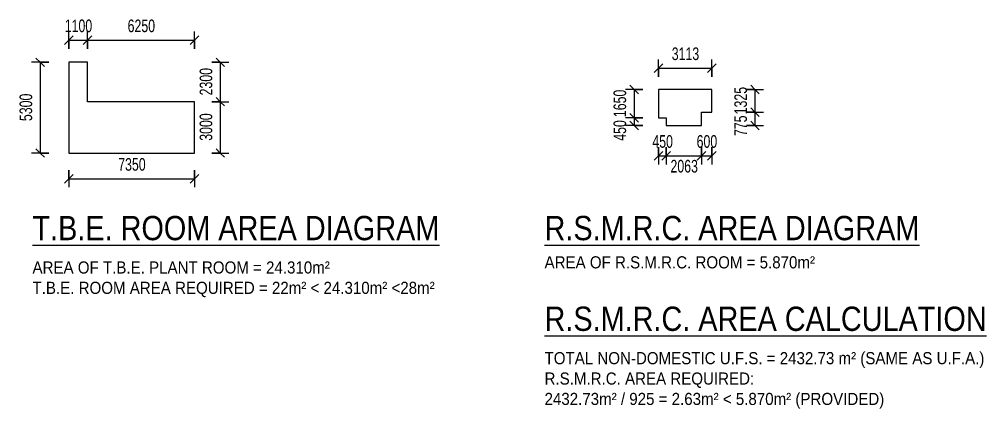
# Model space of a CAD drawing. Header units: millimetres. Extents: x -57519 to 497916, y -349472 to 446842.
# Drawn here: x -57519 to -984, y 21504 to 44251 of the extents above; entities that cross this region are included whole.
import ezdxf

# ---------------------------------------------------------------- set-up
doc = ezdxf.new("R2010")
doc.units = ezdxf.units.MM
for name, color, linetype, lineweight in [('A-ANNO-DIMS', 211, 'Continuous', 5), ('A-ANNO-DIMS-500', 211, 'Continuous', 5), ('A-FLOR', 192, 'Continuous', 5), ('G-ANNO-TEXT', 231, 'Continuous', 5)]:
    doc.layers.add(name, color=color, linetype=linetype, lineweight=lineweight)
doc.styles.add('Arial', font='arial.ttf', dxfattribs={"width": 0.7, "height": 737.649701})
doc.styles.add('Swis721 BT_1', font='swiss.ttf', dxfattribs={"width": 0.85, "height": 1419.106317})
doc.styles.add('Swis721 BT_2', font='swiss.ttf', dxfattribs={"width": 0.89, "height": 709.553159})
doc.dimstyles.new('Linear_-_1_5mm_Arial', dxfattribs={"dimscale": 304.8, "dimtxt": 750, "dimasz": 1.64042, "dimexe": 1.64042, "dimexo": 0.0625, "dimgap": 0.82021, "dimtad": 1, "dimdec": 0, "dimzin": 0, "dimdsep": 46, "dimtxsty": 'Arial', "dimblk1": 'OBLIQUE', "dimblk2": 'OBLIQUE', "dimsah": 1, "dimcen": 0.09, "dimadec": 0, "dimazin": 0, "dimtfac": 1, "dimtdec": 4, "dimtix": 1, "dimtmove": 0, "dimatfit": 3, "dimfxl": 1.64042, "dimfxlon": 1, "dimtvp": 1, "dimtolj": 1, "dimtzin": 0, "dimarcsym": 2})
doc.dimstyles.new('Linear_-_1_5mm_Arial_1', dxfattribs={"dimscale": 304.8, "dimtxt": 750, "dimasz": 1.64042, "dimexe": 1.64042, "dimexo": 0.0625, "dimgap": 0.82021, "dimtad": 1, "dimdec": 0, "dimzin": 0, "dimdsep": 46, "dimtxsty": 'Arial', "dimblk1": 'OBLIQUE', "dimblk2": 'OBLIQUE', "dimsah": 1, "dimcen": 0.09, "dimadec": 0, "dimazin": 0, "dimtfac": 1, "dimtdec": 4, "dimtix": 1, "dimtmove": 2, "dimatfit": 3, "dimfxl": 1.64042, "dimfxlon": 1, "dimtvp": 1, "dimtolj": 1, "dimtzin": 0, "dimarcsym": 2})

# ---------------------------------------------------------------- blocks, each defined once
blk = doc.blocks.new('DIMBLOCK1-G_F U_F_A_ Independant Rooms')
at = {"layer": 'A-ANNO-DIMS-500', "transparency": 16777216}
for p, q in [((-54632, 42534), (-54632, 43534)), ((-53532, 42534), (-53532, 43534)), ((-54632, 43034), (-54882, 42784)), ((-54632, 43034), (-54382, 43284)), ((-54632, 43034), (-53532, 43034)), ((-54632, 43034), (-54632, 42534)), ((-53532, 43034), (-53782, 42784)), ((-53532, 43034), (-53282, 43284)), ((-53532, 43034), (-53532, 42534))]:
    blk.add_line(p, q, dxfattribs=at)
at = {"layer": 'A-ANNO-DIMS-500', "color": 0, "transparency": 16777216, "insert": (-54866, 44241), "char_height": 737.6, "width": 1883.08, "attachment_point": 1, "line_spacing_factor": 0.938532, "style": 'Arial'}
blk.add_mtext('1100', dxfattribs=at)
blk = doc.blocks.new('_Oblique')
at = {"color": 0, "linetype": 'ByBlock', "lineweight": -2}
blk.add_line((-0.5, -0.5), (0.5, 0.5), dxfattribs=at)
blk = doc.blocks.new('DIMBLOCK2-G_F U_F_A_ Independant Rooms')
at = {"layer": 'A-ANNO-DIMS-500', "transparency": 16777216}
for p, q in [((-53532, 42534), (-53532, 43534)), ((-47282, 42534), (-47282, 43534)), ((-53532, 43034), (-53782, 42784)), ((-53532, 43034), (-53282, 43284)), ((-53532, 43034), (-47282, 43034)), ((-53532, 43034), (-53532, 42534)), ((-47282, 43034), (-47532, 42784)), ((-47282, 43034), (-47032, 43284)), ((-47282, 43034), (-47282, 42534))]:
    blk.add_line(p, q, dxfattribs=at)
at = {"layer": 'A-ANNO-DIMS-500', "color": 0, "transparency": 16777216, "insert": (-51191, 44241), "char_height": 737.6, "width": 1883.08, "attachment_point": 1, "line_spacing_factor": 0.938532, "style": 'Arial'}
blk.add_mtext('6250', dxfattribs=at)
blk = doc.blocks.new('DIMBLOCK3-G_F U_F_A_ Independant Rooms')
at = {"layer": 'A-ANNO-DIMS-500', "transparency": 16777216}
for p, q in [((-56301, 41741), (-56551, 41991)), ((-55801, 41741), (-56801, 41741)), ((-56301, 41741), (-56301, 36441)), ((-56301, 41741), (-56051, 41491)), ((-56301, 41741), (-55801, 41741)), ((-55801, 36441), (-56801, 36441)), ((-56301, 36441), (-56551, 36691)), ((-56301, 36441), (-56051, 36191)), ((-56301, 36441), (-55801, 36441))]:
    blk.add_line(p, q, dxfattribs=at)
at = {"layer": 'A-ANNO-DIMS-500', "color": 0, "transparency": 16777216, "insert": (-57508, 38307), "char_height": 737.6, "width": 1883.08, "attachment_point": 1, "rotation": 90, "line_spacing_factor": 0.938532, "style": 'Arial'}
blk.add_mtext('5300', dxfattribs=at)
blk = doc.blocks.new('DIMBLOCK4-G_F U_F_A_ Independant Rooms')
at = {"layer": 'A-ANNO-DIMS-500', "transparency": 16777216}
for p, q in [((-45774, 41741), (-46024, 41991)), ((-46274, 41741), (-45274, 41741)), ((-45774, 41741), (-46274, 41741)), ((-45774, 41741), (-45774, 39441)), ((-45774, 41741), (-45524, 41491)), ((-45774, 39441), (-46024, 39691)), ((-46274, 39441), (-45274, 39441)), ((-45774, 39441), (-46274, 39441)), ((-45774, 39441), (-45524, 39191))]:
    blk.add_line(p, q, dxfattribs=at)
at = {"layer": 'A-ANNO-DIMS-500', "color": 0, "transparency": 16777216, "insert": (-46981, 39807), "char_height": 737.6, "width": 1883.08, "attachment_point": 1, "rotation": 90, "line_spacing_factor": 0.938532, "style": 'Arial'}
blk.add_mtext('2300', dxfattribs=at)
blk = doc.blocks.new('DIMBLOCK5-G_F U_F_A_ Independant Rooms')
at = {"layer": 'A-ANNO-DIMS-500', "transparency": 16777216}
for p, q in [((-45774, 39441), (-46024, 39691)), ((-46274, 39441), (-45274, 39441)), ((-45774, 39441), (-46274, 39441)), ((-45774, 39441), (-45774, 36441)), ((-45774, 39441), (-45524, 39191)), ((-46274, 36441), (-45274, 36441)), ((-45774, 36441), (-46274, 36441)), ((-45774, 36441), (-46024, 36691)), ((-45774, 36441), (-45524, 36191))]:
    blk.add_line(p, q, dxfattribs=at)
at = {"layer": 'A-ANNO-DIMS-500', "color": 0, "transparency": 16777216, "insert": (-46981, 37157), "char_height": 737.6, "width": 1883.08, "attachment_point": 1, "rotation": 90, "line_spacing_factor": 0.938532, "style": 'Arial'}
blk.add_mtext('3000', dxfattribs=at)
blk = doc.blocks.new('DIMBLOCK6-G_F U_F_A_ Independant Rooms')
at = {"layer": 'A-ANNO-DIMS-500', "transparency": 16777216}
for p, q in [((-54632, 35439), (-54632, 34439)), ((-54632, 34939), (-54632, 35439)), ((-54632, 34939), (-54382, 35189)), ((-47282, 35439), (-47282, 34439)), ((-47282, 34939), (-47282, 35439)), ((-47282, 34939), (-47032, 35189)), ((-54632, 34939), (-54882, 34689)), ((-54632, 34939), (-47282, 34939)), ((-47282, 34939), (-47532, 34689))]:
    blk.add_line(p, q, dxfattribs=at)
at = {"layer": 'A-ANNO-DIMS-500', "color": 0, "transparency": 16777216, "insert": (-51741, 36146), "char_height": 737.6, "width": 1883.08, "attachment_point": 1, "line_spacing_factor": 0.938532, "style": 'Arial'}
blk.add_mtext('7350', dxfattribs=at)
blk = doc.blocks.new('DIMBLOCK7-G_F U_F_A_ Independant Rooms')
at = {"layer": 'A-ANNO-DIMS-500', "transparency": 16777216}
for p, q in [((-21086, 40148), (-22086, 40148)), ((-21586, 40148), (-21836, 40398)), ((-21586, 40148), (-21586, 38498)), ((-21586, 40148), (-21336, 39898)), ((-21586, 40148), (-21086, 40148)), ((-21086, 38498), (-22086, 38498)), ((-21586, 38498), (-21836, 38748)), ((-21586, 38498), (-21336, 38248)), ((-21586, 38498), (-21086, 38498))]:
    blk.add_line(p, q, dxfattribs=at)
at = {"layer": 'A-ANNO-DIMS-500', "color": 0, "transparency": 16777216, "insert": (-22793, 38538), "char_height": 737.6, "width": 1883.08, "attachment_point": 1, "rotation": 90, "line_spacing_factor": 0.938532, "style": 'Arial'}
blk.add_mtext('1650', dxfattribs=at)
blk = doc.blocks.new('DIMBLOCK8-G_F U_F_A_ Independant Rooms')
at = {"layer": 'A-ANNO-DIMS-500', "transparency": 16777216}
for p, q in [((-21086, 38498), (-22086, 38498)), ((-21586, 38498), (-21836, 38748)), ((-21586, 38498), (-21586, 38048)), ((-21586, 38498), (-21336, 38248)), ((-21586, 38498), (-21086, 38498)), ((-21086, 38048), (-22086, 38048)), ((-21586, 38048), (-21836, 38298)), ((-21586, 38048), (-21336, 37798)), ((-21586, 38048), (-21086, 38048))]:
    blk.add_line(p, q, dxfattribs=at)
at = {"layer": 'A-ANNO-DIMS-500', "color": 0, "transparency": 16777216, "insert": (-22793, 37156), "char_height": 737.6, "width": 1412.31, "attachment_point": 1, "rotation": 90, "line_spacing_factor": 0.938532, "style": 'Arial'}
blk.add_mtext('450', dxfattribs=at)
blk = doc.blocks.new('DIMBLOCK9-G_F U_F_A_ Independant Rooms')
at = {"layer": 'A-ANNO-DIMS-500', "transparency": 16777216}
for p, q in [((-20160, 40902), (-20160, 41902)), ((-17047, 40902), (-17047, 41902)), ((-20160, 41402), (-20410, 41152)), ((-20160, 41402), (-19910, 41652)), ((-20160, 41402), (-17047, 41402)), ((-20160, 41402), (-20160, 40902)), ((-17047, 41402), (-17297, 41152)), ((-17047, 41402), (-16797, 41652)), ((-17047, 41402), (-17047, 40902))]:
    blk.add_line(p, q, dxfattribs=at)
at = {"layer": 'A-ANNO-DIMS-500', "color": 0, "transparency": 16777216, "insert": (-19388, 42609), "char_height": 737.6, "width": 1883.08, "attachment_point": 1, "line_spacing_factor": 0.938532, "style": 'Arial'}
blk.add_mtext('3113', dxfattribs=at)
blk = doc.blocks.new('DIMBLOCK10-G_F U_F_A_ Independant Rooms')
at = {"layer": 'A-ANNO-DIMS-500', "transparency": 16777216}
for p, q in [((-15025, 40148), (-14025, 40148)), ((-14525, 40148), (-15025, 40148)), ((-14525, 40148), (-14775, 40398)), ((-14525, 40148), (-14525, 38823)), ((-14525, 40148), (-14275, 39898)), ((-14525, 38823), (-14775, 39073)), ((-15025, 38823), (-14025, 38823)), ((-14525, 38823), (-15025, 38823)), ((-14525, 38823), (-14275, 38573))]:
    blk.add_line(p, q, dxfattribs=at)
at = {"layer": 'A-ANNO-DIMS-500', "color": 0, "transparency": 16777216, "insert": (-15732, 38700), "char_height": 737.6, "width": 1883.08, "attachment_point": 1, "rotation": 90, "line_spacing_factor": 0.938532, "style": 'Arial'}
blk.add_mtext('1325', dxfattribs=at)
blk = doc.blocks.new('DIMBLOCK11-G_F U_F_A_ Independant Rooms')
at = {"layer": 'A-ANNO-DIMS-500', "transparency": 16777216}
for p, q in [((-14525, 38823), (-14775, 39073)), ((-15025, 38823), (-14025, 38823)), ((-14525, 38823), (-15025, 38823)), ((-14525, 38823), (-14525, 38048)), ((-14525, 38823), (-14275, 38573)), ((-15025, 38048), (-14025, 38048)), ((-14525, 38048), (-15025, 38048)), ((-14525, 38048), (-14775, 38298)), ((-14525, 38048), (-14275, 37798))]:
    blk.add_line(p, q, dxfattribs=at)
at = {"layer": 'A-ANNO-DIMS-500', "color": 0, "transparency": 16777216, "insert": (-15732, 37431), "char_height": 737.6, "width": 1412.31, "attachment_point": 1, "rotation": 90, "line_spacing_factor": 0.938532, "style": 'Arial'}
blk.add_mtext('775', dxfattribs=at)
blk = doc.blocks.new('DIMBLOCK12-G_F U_F_A_ Independant Rooms')
at = {"layer": 'A-ANNO-DIMS-500', "transparency": 16777216}
for p, q in [((-20160, 36778), (-20160, 35778)), ((-20160, 36278), (-20160, 36778)), ((-19710, 36778), (-19710, 35778)), ((-19710, 36278), (-19710, 36778)), ((-20160, 36278), (-20410, 36028)), ((-20160, 36278), (-19910, 36528)), ((-20160, 36278), (-19710, 36278)), ((-19710, 36278), (-19960, 36028)), ((-19710, 36278), (-19460, 36528))]:
    blk.add_line(p, q, dxfattribs=at)
at = {"layer": 'A-ANNO-DIMS-500', "color": 0, "transparency": 16777216, "insert": (-20523, 37485), "char_height": 737.6, "width": 1412.31, "attachment_point": 1, "line_spacing_factor": 0.938532, "style": 'Arial'}
blk.add_mtext('450', dxfattribs=at)
blk = doc.blocks.new('DIMBLOCK13-G_F U_F_A_ Independant Rooms')
at = {"layer": 'A-ANNO-DIMS-500', "transparency": 16777216}
for p, q in [((-19710, 36778), (-19710, 35778)), ((-19710, 36278), (-19710, 36778)), ((-17647, 36778), (-17647, 35778)), ((-17647, 36278), (-17647, 36778)), ((-19710, 36278), (-19960, 36028)), ((-19710, 36278), (-19460, 36528)), ((-19710, 36278), (-17647, 36278)), ((-17647, 36278), (-17897, 36028)), ((-17647, 36278), (-17397, 36528))]:
    blk.add_line(p, q, dxfattribs=at)
at = {"layer": 'A-ANNO-DIMS-500', "color": 0, "transparency": 16777216, "insert": (-19463, 36039), "char_height": 737.6, "width": 1883.08, "attachment_point": 1, "line_spacing_factor": 0.938532, "style": 'Arial'}
blk.add_mtext('2063', dxfattribs=at)
blk = doc.blocks.new('DIMBLOCK14-G_F U_F_A_ Independant Rooms')
at = {"layer": 'A-ANNO-DIMS-500', "transparency": 16777216}
for p, q in [((-17647, 36778), (-17647, 35778)), ((-17647, 36278), (-17647, 36778)), ((-17047, 36778), (-17047, 35778)), ((-17047, 36278), (-17047, 36778)), ((-17647, 36278), (-17897, 36028)), ((-17647, 36278), (-17397, 36528)), ((-17647, 36278), (-17047, 36278)), ((-17047, 36278), (-17297, 36028)), ((-17047, 36278), (-16797, 36528))]:
    blk.add_line(p, q, dxfattribs=at)
at = {"layer": 'A-ANNO-DIMS-500', "color": 0, "transparency": 16777216, "insert": (-17935, 37485), "char_height": 737.6, "width": 1412.31, "attachment_point": 1, "line_spacing_factor": 0.938532, "style": 'Arial'}
blk.add_mtext('600', dxfattribs=at)

msp = doc.modelspace()

# ---------------------------------------------------------------- linework, layer by layer
at = {"layer": 'A-FLOR', "lineweight": 13}
for p, q in [((-54631.6, 41741.2), (-54631.6, 36441.2)), ((-53531.6, 41741.2), (-54631.6, 41741.2)), ((-53531.6, 39441.2), (-53531.6, 41741.2)), ((-20159.7, 40147.6), (-20159.7, 38497.6)), ((-17046.7, 40147.6), (-20159.7, 40147.6)), ((-17046.7, 38822.6), (-17046.7, 40147.6)), ((-47281.6, 39441.2), (-53531.6, 39441.2)), ((-47281.6, 36441.2), (-47281.6, 39441.2)), ((-20159.7, 38497.6), (-19709.7, 38497.6)), ((-19709.7, 38497.6), (-19709.7, 38047.6)), ((-17646.7, 38047.6), (-17646.7, 38822.6)), ((-17646.7, 38822.6), (-17046.7, 38822.6)), ((-19709.7, 38047.6), (-17646.7, 38047.6)), ((-54631.6, 36441.2), (-47281.6, 36441.2))]:
    msp.add_line(p, q, dxfattribs=at)

# ---------------------------------------------------------------- texts
at = {"layer": 'G-ANNO-TEXT', "color": 7, "attachment_point": 1, "line_spacing_factor": 1.00667}
for s, insert, char_height, width, style in [('\\LT.B.E. ROOM AREA DIAGRAM', (-56750, 32765.7), 1419.106, 27504, 'Swis721 BT_1'), ('\\LR.S.M.R.C. AREA DIAGRAM', (-26823.2, 32765.7), 1419.106, 25218, 'Swis721 BT_1'), ('AREA OF T.B.E. PLANT ROOM = 24.310m²\\PT.B.E. ROOM AREA REQUIRED = 22m² < 24.310m² <28m²', (-56750, 30108.6), 709.553, 28215, 'Swis721 BT_2'), ('AREA OF R.S.M.R.C. ROOM = 5.870m²', (-26823.2, 30408.6), 709.553, 18603, 'Swis721 BT_2'), ('\\LR.S.M.R.C. AREA CALCULATION', (-26823.2, 27465.7), 1419.106, 29880, 'Swis721 BT_1'), ('TOTAL NON-DOMESTIC U.F.S. = 2432.73 m² (SAME AS U.F.A.)\\PR.S.M.R.C. AREA REQUIRED:\\P2432.73m² / 925 = 2.63m² < 5.870m² (PROVIDED)', (-26823.2, 24808.6), 709.553, 30177, 'Swis721 BT_2')]:
    msp.add_mtext(s, dxfattribs=dict(at, insert=insert, char_height=char_height, width=width, style=style))

# ---------------------------------------------------------------- dimensions: what is measured, and where the dimension line sits
at = {"layer": 'A-ANNO-DIMS'}
for base, p1, p2, override, picture, middle in [((-53531.6, 43033.6), (-54631.6, 42533.6), (-53531.6, 42533.6), {"dimpost": '<>', "dimfxl": 1100}, 'DIMBLOCK1-G_F U_F_A_ Independant Rooms', (-54081.6, 43660.2)), ((-17046.7, 41402.3), (-20159.7, 40902.3), (-17046.7, 40902.3), {"dimpost": '<>', "dimfxl": 3113}, 'DIMBLOCK9-G_F U_F_A_ Independant Rooms', (-18603.2, 42029.2)), ((-19709.7, 36277.8), (-20159.7, 36777.8), (-19709.7, 36777.8), {"dimpost": '<>', "dimfxl": 450}, 'DIMBLOCK12-G_F U_F_A_ Independant Rooms', (-19934.7, 36904.4)), ((-17046.7, 36277.8), (-17646.7, 36777.8), (-17046.7, 36777.8), {"dimpost": '<>', "dimfxl": 600}, 'DIMBLOCK14-G_F U_F_A_ Independant Rooms', (-17346.7, 36904.4))]:
    dim = msp.add_linear_dim(base=base, p1=p1, p2=p2, dimstyle='Linear_-_1_5mm_Arial', override=override, dxfattribs=at)
    dim.commit()
    dim.dimension.update_dxf_attribs({"geometry": picture, "text_midpoint": middle})
for base, p1, p2, angle, override, picture, middle in [((-47281.6, 43033.6), (-53531.6, 42533.6), (-47281.6, 42533.6), 0, {"dimpost": '<>', "dimfxl": 6250}, 'DIMBLOCK2-G_F U_F_A_ Independant Rooms', (-50406.6, 43660.2)), ((-56301.3, 36441.2), (-55801.3, 41741.2), (-55801.3, 36441.2), 90, {"dimpost": '<>', "dimfxl": 5300}, 'DIMBLOCK3-G_F U_F_A_ Independant Rooms', (-56928.2, 39091.2)), ((-45774.4, 39441.2), (-46274.4, 41741.2), (-46274.4, 39441.2), 90, {"dimpost": '<>', "dimfxl": 2300}, 'DIMBLOCK4-G_F U_F_A_ Independant Rooms', (-46401.3, 40591.2)), ((-21586.2, 38497.6), (-21086.2, 40147.6), (-21086.2, 38497.6), 90, {"dimpost": '<>', "dimfxl": 1649.999996}, 'DIMBLOCK7-G_F U_F_A_ Independant Rooms', (-22212.8, 39322.6)), ((-14524.7, 38822.6), (-15024.7, 40147.6), (-15024.7, 38822.6), 90, {"dimpost": '<>', "dimfxl": 1325}, 'DIMBLOCK10-G_F U_F_A_ Independant Rooms', (-15151.6, 39485.1)), ((-45774.4, 36441.2), (-46274.4, 39441.2), (-46274.4, 36441.2), 90, {"dimpost": '<>', "dimfxl": 3000}, 'DIMBLOCK5-G_F U_F_A_ Independant Rooms', (-46401.3, 37941.2)), ((-47281.6, 34939.4), (-54631.6, 35439.4), (-47281.6, 35439.4), 0, {"dimpost": '<>', "dimfxl": 7350}, 'DIMBLOCK6-G_F U_F_A_ Independant Rooms', (-50956.6, 35566.3))]:
    dim = msp.add_linear_dim(base=base, p1=p1, p2=p2, angle=angle, dimstyle='Linear_-_1_5mm_Arial', override=override, dxfattribs=at)
    dim.commit()
    dim.dimension.update_dxf_attribs({"geometry": picture, "text_midpoint": middle})
for base, p1, p2, override, picture, middle in [((-14524.7, 38047.6), (-15024.7, 38822.6), (-15024.7, 38047.6), {"dimpost": '<>', "dimfxl": 775}, 'DIMBLOCK11-G_F U_F_A_ Independant Rooms', (-15239.8, 38137.4)), ((-21586.2, 38047.6), (-21086.2, 38497.6), (-21086.2, 38047.6), {"dimpost": '<>', "dimfxl": 450.000004}, 'DIMBLOCK8-G_F U_F_A_ Independant Rooms', (-22301.3, 37862.4))]:
    dim = msp.add_linear_dim(base=base, p1=p1, p2=p2, angle=90, dimstyle='Linear_-_1_5mm_Arial_1', override=override, dxfattribs=at)
    dim.commit()
    dim.dimension.update_dxf_attribs({"geometry": picture, "text_midpoint": middle, "dimtype": 160, "text_rotation": 90})
dim = msp.add_linear_dim(base=(-17646.7, 36277.8), p1=(-19709.7, 36777.8), p2=(-17646.7, 36777.8), dimstyle='Linear_-_1_5mm_Arial_1', override={"dimpost": '<>', "dimfxl": 2063}, dxfattribs=at)
dim.commit()
dim.dimension.update_dxf_attribs({"geometry": 'DIMBLOCK13-G_F U_F_A_ Independant Rooms', "text_midpoint": (-18521.3, 35547), "dimtype": 160})

doc.saveas('drawing.dxf')
